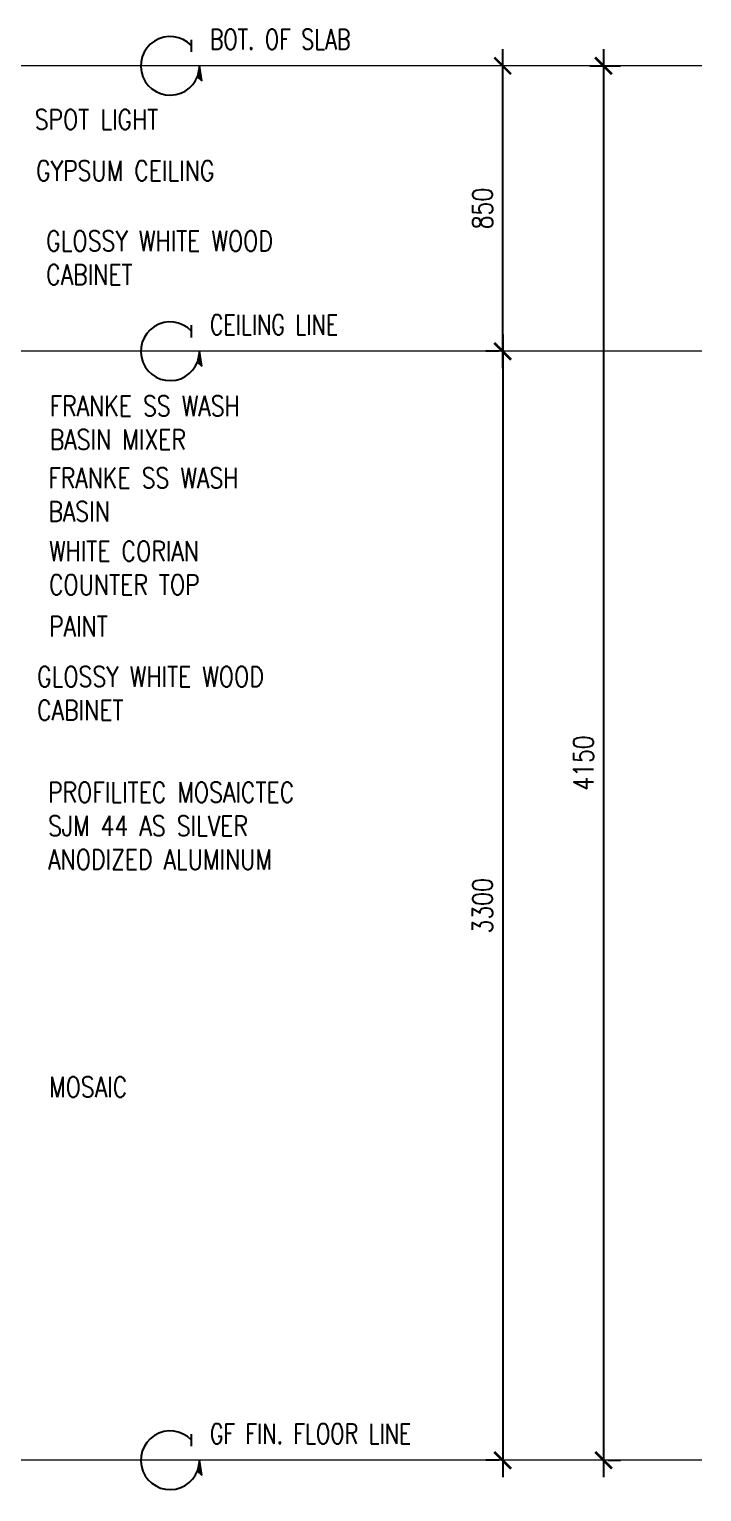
# Model space of a CAD drawing. Header units: inches. Extents: x -12478 to 399182, y -23212 to 525552.
# Drawn here: x 41030 to 43032, y -9154 to -4802 of the extents above; entities that cross this region are included whole.
import ezdxf

# ---------------------------------------------------------------- set-up
doc = ezdxf.new("R2010")
doc.units = ezdxf.units.IN
doc.header["$LTSCALE"] = 1000
doc.header["$MEASUREMENT"] = 0
for name, pattern in [('DASHED', [0.75, 0.5, -0.25]), ('HIDDEN', [0.375, 0.25, -0.125]), ('HIDDEN2', [0.1875, 0.125, -0.0625])]:
    doc.linetypes.add(name, pattern=pattern)
for name, color, linetype in [('A-DIM', 9, 'Continuous'), ('A-Hidden', 8, 'HIDDEN'), ('Layer1', 1, 'Continuous'), ('Layer3', 3, 'Continuous'), ('Layer7', 8, 'Continuous')]:
    doc.layers.add(name, color=color, linetype=linetype)
doc.layers.add('ID-NOTES', color=3, linetype='Continuous', lineweight=0)
doc.styles.add('grid_250', font='romans.shx', dxfattribs={"width": 0.75, "height": 0.75})
doc.styles.add('ID-ROMANS', font='romans.shx', dxfattribs={"width": 0.8})
doc.styles.add('ZZ-Dim All', font='romans.shx', dxfattribs={"width": 0.8})
doc.dimstyles.new('DIM-100', dxfattribs={"dimscale": 50, "dimtxt": 1.25, "dimasz": 1, "dimexe": 1, "dimexo": 1, "dimgap": 0.6, "dimtad": 1, "dimdec": 0, "dimrnd": 5, "dimdsep": 46, "dimtxsty": 'ZZ-Dim All', "dimblk1": 'ARCHTICK', "dimblk2": 'ARCHTICK', "dimsah": 1, "dimcen": 1, "dimdle": 1, "dimclrd": 256, "dimclre": 8, "dimclrt": 256, "dimazin": 2, "dimtfac": 1, "dimtdec": 0, "dimtix": 1, "dimtmove": 2, "dimatfit": 2, "dimfxl": 0.1, "dimtolj": 1, "dimtzin": 0, "dimlwd": -1, "dimlwe": -1, "dimarcsym": 0})

# ---------------------------------------------------------------- blocks, each defined once
blk = doc.blocks.new('_ARCHTICK')
at = {"color": 0, "linetype": 'ByBlock', "const_width": 0.15}
blk.add_lwpolyline([(-0.5, -0.5), (0.5, 0.5)], dxfattribs=at)
blk = doc.blocks.new('*D620')
at = {"layer": 'A-DIM', "transparency": 16777216}
blk.add_line((42439.1, -5710.1), (42439.1, -9110.6), dxfattribs=at)
at = {"layer": 'A-DIM', "color": 8, "linetype": 'HIDDEN2', "transparency": 16777216}
for p, q in [((42428.8, -5760.1), (42389.1, -5760.1)), ((42428.8, -9060.6), (42389.1, -9060.6))]:
    blk.add_line(p, q, dxfattribs=at)
at = {"layer": 'Defpoints', "color": 0, "transparency": 16777216}
for p in [(42478.8, -5760.1, 0), (42439.1, -9060.6), (42478.8, -9060.6, 0)]:
    blk.add_point(p, dxfattribs=at)
at = {"layer": 'A-DIM', "transparency": 16777216, "xscale": 50, "yscale": 50, "zscale": 50}
for p, rotation in [((42439.1, -5760.1), 90), ((42439.1, -9060.6), 270)]:
    blk.add_blockref('_ARCHTICK', p, dxfattribs=dict(at, rotation=rotation))
at = {"layer": 'A-DIM', "color": 3, "transparency": 16777216, "insert": (42379.1, -7410.4), "char_height": 60, "attachment_point": 5, "rotation": 90, "style": 'ZZ-Dim All'}
blk.add_mtext('\\A1;3300', dxfattribs=at)
blk = doc.blocks.new('*D621')
at = {"layer": 'A-DIM', "transparency": 16777216}
blk.add_line((42739.4, -4860.6), (42739.4, -9110.6), dxfattribs=at)
at = {"layer": 'A-DIM', "color": 8, "linetype": 'HIDDEN2', "transparency": 16777216}
for p, q in [((42698.1, -4910.6), (42789.4, -4910.6)), ((42751.6, -9060.6), (42789.4, -9060.6))]:
    blk.add_line(p, q, dxfattribs=at)
at = {"layer": 'Defpoints', "color": 0, "transparency": 16777216}
for p in [(42648.1, -4910.6, 0), (42701.6, -9060.6, 0), (42739.4, -9060.6)]:
    blk.add_point(p, dxfattribs=at)
at = {"layer": 'A-DIM', "transparency": 16777216, "xscale": 50, "yscale": 50, "zscale": 50}
for p, rotation in [((42739.4, -4910.6), 90), ((42739.4, -9060.6), 270)]:
    blk.add_blockref('_ARCHTICK', p, dxfattribs=dict(at, rotation=rotation))
at = {"layer": 'A-DIM', "color": 3, "transparency": 16777216, "insert": (42679.4, -6985.6), "char_height": 60, "attachment_point": 5, "rotation": 90, "style": 'ZZ-Dim All'}
blk.add_mtext('\\A1;4150', dxfattribs=at)
blk = doc.blocks.new('*D622')
at = {"layer": 'A-DIM', "transparency": 16777216}
blk.add_line((42439.1, -5810.1), (42439.1, -4860.6), dxfattribs=at)
at = {"layer": 'Defpoints', "color": 0, "transparency": 16777216}
for p in [(42439.1, -4910.6, 0), (42439.1, -4910.6), (42439.1, -5760.1, 0)]:
    blk.add_point(p, dxfattribs=at)
at = {"layer": 'A-DIM', "transparency": 16777216, "xscale": 50, "yscale": 50, "zscale": 50}
for p, rotation in [((42439.1, -4910.6), 90), ((42439.1, -5760.1), 270)]:
    blk.add_blockref('_ARCHTICK', p, dxfattribs=dict(at, rotation=rotation))
at = {"layer": 'A-DIM', "color": 3, "transparency": 16777216, "insert": (42379.1, -5335.4), "char_height": 60, "attachment_point": 5, "rotation": 90, "style": 'ZZ-Dim All'}
blk.add_mtext('\\A1;850', dxfattribs=at)
blk = doc.blocks.new('arrow01')
at = {"layer": 'Layer1'}
blk.add_hatch(color=256, dxfattribs=at).paths.add_polyline_path([(7, -44.7), (0, 0), (-6.2, -32.4)])
at = {"layer": 'Layer1', "elevation": 375.8}
blk.add_lwpolyline([(7, -44.7), (0, 0), (-6.2, -32.4)], close=True, dxfattribs=at)
at = {"layer": 'Layer7'}
blk.add_line((-24, 41.5), (-24, 77.7), dxfattribs=at)
blk.add_arc((-87.3, 0), 87.3, 43.49, 0, dxfattribs=at)

msp = doc.modelspace()

# ---------------------------------------------------------------- linework, layer by layer
at = {"layer": 'A-Hidden', "linetype": 'DASHED', "lineweight": 0, "ltscale": 10}
for p, q in [((43031.6, -4910.6, 0), (35852.1, -4910.6, 0)), ((43031.6, -5760.1, 0), (35844.1, -5760.1, 0)), ((43031.6, -9060.6, 0), (35868.4, -9060.6, 0))]:
    msp.add_line(p, q, dxfattribs=at)

# ---------------------------------------------------------------- block references
at = {"layer": 'Layer3'}
for p in [(41536.7, -4910.6, -375.8), (41536.7, -5760.1, -375.8), (41536.7, -9060.6, -751.7)]:
    msp.add_blockref('arrow01', p, dxfattribs=at)

# ---------------------------------------------------------------- texts
at = {"layer": 'ID-NOTES', "style": 'grid_250', "width": 0.75}
for s, p in [('BOT. OF SLAB ', (41567.3, -4861.7, -536.9)), ('CEILING LINE', (41567.3, -5711.2, -536.9)), ('GF FIN. FLOOR LINE', (41567.3, -9011.7, -536.9))]:
    msp.add_text(s, height=60, rotation=360, dxfattribs=at).set_placement(p)
at = {"layer": 'ID-NOTES', "char_height": 60, "attachment_point": 1, "style": 'ID-ROMANS'}
for s, insert, width in [('SPOT LIGHT', (41046, -5040.3, 375.8), 771.843), ('GYPSUM CEILING', (41050.4, -5192.9, 0), 771.843), ('GLOSSY WHITE WOOD CABINET', (41080.5, -5401.9), 771.843), ('FRANKE SS WASH BASIN MIXER', (41090.7, -5892.8, -375.8), 647.663), ('FRANKE SS WASH BASIN ', (41086.7, -6107, -375.8), 647.663), ('WHITE CORIAN COUNTER TOP', (41088.7, -6324.9, -375.8), 647.663), ('GLOSSY WHITE WOOD CABINET', (41053.3, -6698.3, 0), 771.843), ('MOSAIC', (41088.9, -7919.9, -375.8), 647.663)]:
    msp.add_mtext(s, dxfattribs=dict(at, insert=insert, width=width))
at = {"layer": 'ID-NOTES', "color": 3, "char_height": 60, "width": 815.203, "attachment_point": 1, "style": 'ID-ROMANS'}
for s, insert in [('\\pxql,t16;{\\C256;PAINT}', (41088.9, -6548.6, -375.8)), ('\\pxql,t16;{\\C256;PROFILITEC MOSAICTEC SJM 44 AS SILVER ANODIZED ALUMINUM}', (41086, -7042.6, -375.8))]:
    msp.add_mtext(s, dxfattribs=dict(at, insert=insert))

# ---------------------------------------------------------------- dimensions: what is measured, and where the dimension line sits
at = {"layer": 'A-DIM'}
for base, p1, p2, picture, middle in [((42439.0529, -4910.6298, 0), (42439.0529, -5760.1294, 0), (42439.0529, -4910.6298, 0), '*D622', (42379.0529, -5335.3796, 0)), ((42739.4, -9060.6, 0), (42648.1, -4910.6, 0), (42701.6, -9060.6, 0), '*D621', (42679.4, -6985.6, 0)), ((42439.0529, -9060.6298, 0), (42478.7564, -5760.1294, 0), (42478.7564, -9060.6298, 0), '*D620', (42379.0529, -7410.3796, 0))]:
    dim = msp.add_linear_dim(base=base, p1=p1, p2=p2, angle=90, dimstyle='DIM-100', override={"dimtxt": 1.2, "dimclrt": 3}, dxfattribs=at)
    dim.commit()
    dim.dimension.update_dxf_attribs({"geometry": picture, "text_midpoint": middle})

doc.saveas('drawing.dxf')
